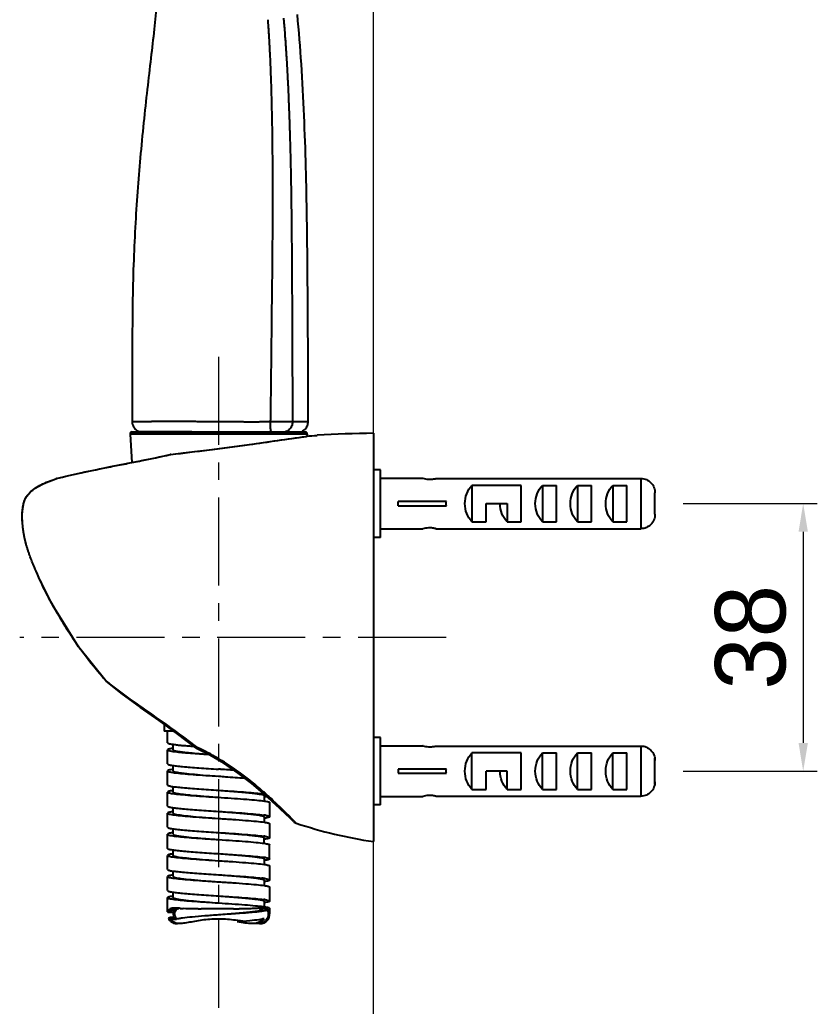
# Model space of a CAD drawing. Extents: x 0 to 1128, y 0 to 827.
# Drawn here: x 779.9 to 893.2, y 276.6 to 416.7 of the extents above; entities that cross this region are included whole.
import ezdxf

# ---------------------------------------------------------------- set-up
doc = ezdxf.new("R2010")
doc.units = 0
doc.header["$LTSCALE"] = 10
doc.header["$MEASUREMENT"] = 0
doc.header["$PDMODE"] = 3
doc.header["$PDSIZE"] = -10
doc.linetypes.add('CENTER', pattern=[2, 1.25, -0.25, 0.25, -0.25])
doc.layers.get('0').update_dxf_attribs({"linetype": 'CONTINUOUS'})
doc.layers.get('DEFPOINTS').update_dxf_attribs({"linetype": 'CONTINUOUS'})
for name, color, linetype in [('1', 7, 'CONTINUOUS'), ('DEF_LAYER_ASSEM_MEMBER', 7, 'CONTINUOUS'), ('MEMBER', 7, 'CONTINUOUS')]:
    doc.layers.add(name, color=color, linetype=linetype)
doc.layers.add('치수선', color=7, linetype='CONTINUOUS', lineweight=20)
doc.styles.add('Daelim Dimension', font='')
doc.styles.get('Daelim Dimension').set_extended_font_data('나눔고딕')
doc.dimstyles.new('DEFAULT', dxfattribs={"dimscale": 2, "dimtxt": 2, "dimasz": 2, "dimexe": 0, "dimexo": 2, "dimgap": 1, "dimtad": 1, "dimdec": 1, "dimzin": 9, "dimdsep": 46, "dimtxsty": 'Daelim Dimension', "dimcen": 0.5, "dimclrd": 252, "dimclre": 252, "dimclrt": 3, "dimadec": 1, "dimazin": 0, "dimtfac": 1, "dimtdec": 1, "dimtix": 1, "dimtmove": 0, "dimatfit": 3, "dimfxl": 1, "dimtolj": 1, "dimtzin": 1, "dimlwd": 9, "dimlwe": 9, "dimarcsym": 0})

# ---------------------------------------------------------------- blocks, each defined once
blk = doc.blocks.new('*D6')
at = {"color": 5, "lineweight": 9, "ltscale": 0.5, "transparency": 16777216}
for p, q in [((874.14, 347.96), (893.2, 347.96)), ((891.2, 343.96), (891.2, 313.96)), ((874.14, 309.96), (893.2, 309.96))]:
    blk.add_line(p, q, dxfattribs=at)
at = {"color": 5, "ltscale": 0.5, "transparency": 16777216}
for points in [[(890.54, 343.96), (891.87, 343.96), (891.2, 347.96)], [(890.54, 313.96), (891.87, 313.96), (891.2, 309.96)]]:
    blk.add_solid(points, dxfattribs=at)
at = {"layer": 'DEFPOINTS', "color": 0, "ltscale": 0.5, "transparency": 16777216}
for p in [(870.14, 347.96), (870.14, 309.96), (891.2, 309.96)]:
    blk.add_point(p, dxfattribs=at)
at = {"color": 7, "ltscale": 0.5, "transparency": 16777216, "insert": (883.75, 328.96), "char_height": 10, "attachment_point": 5, "rotation": 90, "style": 'Daelim Dimension'}
blk.add_mtext('\\A1;38', dxfattribs=at)

msp = doc.modelspace()

# ---------------------------------------------------------------- linework, layer by layer
at = {"layer": '1', "color": 7, "linetype": 'Continuous', "lineweight": -3}
for points, knots in [([(795.62, 458.07), (795.66, 457.96), (796.14, 456.63), (796.93, 454.11), (797.84, 450.56), (798.53, 447.19), (799.05, 444), (799.42, 441.02), (799.68, 438.28), (799.85, 435.78), (799.96, 433.49), (800.01, 431.27), (799.99, 428.86), (799.9, 426.1), (799.71, 422.95), (799.42, 419.49), (799.03, 415.73), (798.56, 411.66), (798.05, 407.28), (797.53, 402.58), (797.05, 397.75), (796.63, 392.81), (796.3, 387.77), (796.05, 382.48), (795.89, 376.9), (795.87, 371.07), (795.87, 365.26), (795.86, 361.42), (795.86, 359.59)], [0, 0, 0, 0, 0.00352, 0.042887, 0.079864, 0.114359, 0.147129, 0.177417, 0.205226, 0.23049, 0.253381, 0.274588, 0.297599, 0.326262, 0.358107, 0.393131, 0.431274, 0.472574, 0.517066, 0.564758, 0.61553, 0.663869, 0.714807, 0.76827, 0.824331, 0.883574, 0.944734, 1, 1, 1, 1]), ([(815.12, 416.69), (815.12, 416.63), (815.13, 416.47), (815.15, 416.17), (815.18, 415.76), (815.22, 415.23), (815.26, 414.58), (815.31, 413.82), (815.35, 412.95), (815.41, 411.95), (815.46, 410.84), (815.51, 409.58), (815.56, 408.13), (815.61, 406.47), (815.66, 404.59), (815.7, 402.89), (815.73, 401.16), (815.76, 399.17), (815.78, 396.33), (815.8, 392.63), (815.79, 389.35), (815.78, 386.77), (815.77, 385.19), (815.76, 383.6), (815.74, 382.02), (815.73, 380.43), (815.71, 378.85), (815.69, 377.26), (815.67, 375.67), (815.66, 374.09), (815.64, 372.5), (815.62, 370.91), (815.6, 369.33), (815.59, 367.74), (815.57, 366.15), (815.55, 364.56), (815.53, 362.98), (815.52, 361.39), (815.51, 360.33), (815.5, 359.8)], [0, 0, 0, 0, 0.00321, 0.008452, 0.015728, 0.025038, 0.036387, 0.049775, 0.065207, 0.082687, 0.10222, 0.123811, 0.149298, 0.178531, 0.211519, 0.248267, 0.268144, 0.303049, 0.353003, 0.418038, 0.498192, 0.526015, 0.553848, 0.581692, 0.609545, 0.637407, 0.665278, 0.693155, 0.721037, 0.748924, 0.776815, 0.804708, 0.832604, 0.860502, 0.888401, 0.916301, 0.944201, 0.972101, 1, 1, 1, 1]), ([(817.36, 416.89), (817.37, 416.82), (817.38, 416.67), (817.4, 416.43), (817.42, 416.16), (817.45, 415.85), (817.48, 415.51), (817.51, 415.14), (817.54, 414.73), (817.57, 414.29), (817.61, 413.81), (817.65, 413.3), (817.68, 412.76), (817.72, 412.18), (817.76, 411.57), (817.8, 410.93), (817.84, 410.25), (817.88, 409.54), (817.92, 408.8), (817.96, 408.02), (818, 407.21), (818.04, 406.36), (818.07, 405.48), (818.11, 404.57), (818.15, 403.62), (818.18, 402.64), (818.22, 401.63), (818.25, 400.58), (818.28, 399.5), (818.31, 398.38), (818.34, 397.23), (818.37, 396.05), (818.39, 394.84), (818.41, 393.59), (818.44, 392.3), (818.46, 390.99), (818.47, 389.64), (818.5, 387.56), (818.52, 384.83), (818.55, 381.49), (818.56, 378.28), (818.58, 375.21), (818.59, 372.27), (818.6, 369.47), (818.61, 366.81), (818.62, 364.28), (818.63, 361.88), (818.63, 360.33), (818.64, 359.58)], [0, 0, 0, 0, 0.003616, 0.00782, 0.012611, 0.01799, 0.023957, 0.03051, 0.037651, 0.045379, 0.053694, 0.062596, 0.072084, 0.082158, 0.092819, 0.104066, 0.115899, 0.128319, 0.141325, 0.154917, 0.169095, 0.183859, 0.199209, 0.215145, 0.231667, 0.248775, 0.266468, 0.284748, 0.303613, 0.323064, 0.343101, 0.363724, 0.384932, 0.406726, 0.429105, 0.452069, 0.475619, 0.499754, 0.560418, 0.618715, 0.674645, 0.72821, 0.779411, 0.828248, 0.874724, 0.918841, 0.960599, 1, 1, 1, 1]), ([(820.86, 359.58), (820.86, 361.89), (820.86, 366.63), (820.83, 373.81), (820.78, 381.11), (820.7, 388.42), (820.56, 395.73), (820.31, 403.06), (819.95, 410.29), (819.55, 415.07), (819.33, 417.41)], [0, 0, 0, 0, 0.11994, 0.245922, 0.372029, 0.498292, 0.624719, 0.751365, 0.878338, 1, 1, 1, 1]), ([(795.86, 359.62), (795.86, 359.47), (795.9, 359.19), (796.08, 358.77), (796.4, 358.41), (796.67, 358.26), (796.82, 358.2)], [0, 0, 0, 0, 0.234368, 0.485811, 0.74472, 1, 1, 1, 1]), ([(815.5, 359.56), (815.4, 359.56), (815.2, 359.56), (814.9, 359.56), (814.61, 359.56), (814.31, 359.56), (814.01, 359.55), (813.71, 359.55), (813.41, 359.55), (813.11, 359.55), (812.81, 359.55), (812.52, 359.55), (812.22, 359.55), (811.92, 359.55), (811.62, 359.55), (811.32, 359.56), (811.02, 359.56), (810.72, 359.56), (810.42, 359.56), (810.12, 359.56), (809.82, 359.56), (809.51, 359.56), (809.21, 359.56), (808.91, 359.57), (808.61, 359.57), (808.3, 359.57), (808, 359.57), (807.7, 359.57), (807.39, 359.58), (807.09, 359.58), (806.78, 359.58), (806.47, 359.58), (806.16, 359.59), (805.85, 359.59), (805.54, 359.59), (805.23, 359.59), (804.91, 359.6), (804.59, 359.6), (804.27, 359.6), (803.94, 359.6), (803.62, 359.6), (803.29, 359.6), (802.97, 359.6), (802.65, 359.6), (802.34, 359.6), (802.03, 359.6), (801.74, 359.6), (801.45, 359.6), (801.17, 359.6), (800.9, 359.6), (800.64, 359.6), (800.39, 359.6), (800.14, 359.6), (799.9, 359.6), (799.67, 359.6), (799.45, 359.6), (799.23, 359.6), (799.03, 359.6), (798.83, 359.6), (798.63, 359.6), (798.45, 359.59), (798.27, 359.59), (798.1, 359.59), (797.89, 359.59), (797.64, 359.59), (797.38, 359.59), (797.14, 359.59), (796.92, 359.59), (796.73, 359.59), (796.56, 359.58), (796.41, 359.58), (796.29, 359.58), (796.18, 359.58), (796.09, 359.58), (796.01, 359.58), (795.95, 359.59), (795.91, 359.59), (795.88, 359.59), (795.87, 359.59), (795.86, 359.59), (795.86, 359.59)], [0, 0, 0, 0, 0.010091, 0.02018, 0.030267, 0.040353, 0.05044, 0.060527, 0.070617, 0.080711, 0.090809, 0.100912, 0.111022, 0.12114, 0.131266, 0.141402, 0.151549, 0.161708, 0.171881, 0.182067, 0.192269, 0.202487, 0.212723, 0.222978, 0.233253, 0.243549, 0.25387, 0.264221, 0.274606, 0.285033, 0.295505, 0.30603, 0.31662, 0.327286, 0.338044, 0.348909, 0.359895, 0.37102, 0.382299, 0.393755, 0.405398, 0.417195, 0.429107, 0.441092, 0.453091, 0.46504, 0.476896, 0.488667, 0.500363, 0.511995, 0.523571, 0.5351, 0.54659, 0.558047, 0.569476, 0.580882, 0.592263, 0.603622, 0.614959, 0.626272, 0.637561, 0.648828, 0.66007, 0.671287, 0.693273, 0.715135, 0.736856, 0.758419, 0.779807, 0.801049, 0.822189, 0.843259, 0.864267, 0.88521, 0.906082, 0.926873, 0.94757, 0.968162, 0.988667, 1, 1, 1, 1]), ([(815.64, 358.08), (815.62, 358.08), (815.6, 358.11), (815.57, 358.26), (815.55, 358.37), (815.53, 358.66), (815.52, 358.83), (815.5, 359.2), (815.5, 359.38), (815.5, 359.56)], [0, 0, 0, 0, 0.25, 0.25, 0.5, 0.5, 0.75, 0.75, 1, 1, 1, 1]), ([(818.64, 359.57), (818.64, 359.48), (818.63, 359.38), (818.59, 359.19), (818.57, 359.09), (818.49, 358.91), (818.45, 358.82), (818.34, 358.66), (818.29, 358.58), (818.15, 358.44), (818.08, 358.38), (817.92, 358.27), (817.84, 358.23), (817.67, 358.15), (817.58, 358.12), (817.39, 358.09), (817.3, 358.08), (817.2, 358.08)], [0, 0, 0, 0, 0.125, 0.125, 0.25, 0.25, 0.375, 0.375, 0.5, 0.5, 0.625, 0.625, 0.75, 0.75, 0.875, 0.875, 1, 1, 1, 1]), ([(820.86, 359.58), (820.86, 359.58), (820.86, 359.58), (820.86, 359.57), (820.81, 359.57), (820.63, 359.57), (820.49, 359.57), (820.12, 359.57), (819.88, 359.57), (819.33, 359.57), (819.01, 359.57), (818.64, 359.57)], [0, 0, 0, 0, 0.000238, 0.000238, 0.250178, 0.250178, 0.500119, 0.500119, 0.750059, 0.750059, 1, 1, 1, 1]), ([(819.46, 358.08), (819.47, 358.08), (819.5, 358.08), (819.64, 358.1), (819.86, 358.15), (820.14, 358.28), (820.38, 358.46), (820.59, 358.71), (820.75, 358.99), (820.84, 359.29), (820.86, 359.49), (820.85, 359.58)], [0, 0, 0, 0, 0.002848, 0.054094, 0.181226, 0.308161, 0.4558, 0.586732, 0.732921, 0.885117, 1, 1, 1, 1])]:
    msp.add_open_spline(points, degree=3, knots=knots, dxfattribs=at)
for points in [[(815.5, 359.56), (815.5, 359.64), (815.5, 359.72), (815.5, 359.8)], [(818.64, 359.58), (818.22, 359.57), (816.89, 359.56), (815.5, 359.56)]]:
    msp.add_open_spline(points, degree=3, dxfattribs=at)
at = {"layer": 'DEF_LAYER_ASSEM_MEMBER', "color": 1, "linetype": 'CENTER', "lineweight": 5}
for p, q in [((808.14, 368.82), (808.14, 192.87)), ((840.45, 328.96), (779.88, 328.96))]:
    msp.add_line(p, q, dxfattribs=at)
at = {"layer": 'DEF_LAYER_ASSEM_MEMBER', "color": 9, "linetype": 'Continuous', "lineweight": -3}
for p, q in [((820.72, 357.82), (795.56, 357.82)), ((820.58, 357.51), (820.66, 357.52)), ((801.29, 354.93), (801.24, 354.93)), ((801.24, 354.92), (801.29, 354.93)), ((801.29, 354.93), (801.34, 354.94)), ((801.29, 354.93), (801.34, 354.94)), ((785.02, 351.49), (785.09, 351.52)), ((785.02, 351.49), (785.09, 351.51)), ((785.02, 351.49), (785.02, 351.49)), ((784.62, 333.43), (784.56, 333.55)), ((792.12, 322.82), (792.09, 322.81)), ((805.08, 313.33), (805, 313.39)), ((808.06, 311.79), (808.01, 311.81)), ((814.84, 306.73), (814.83, 306.74)), ((815.1, 306.5), (815.06, 306.53)), ((818.88, 302.86), (818.78, 302.96)), ((819.16, 302.57), (818.88, 302.86))]:
    msp.add_line(p, q, dxfattribs=at)
at = {"layer": 'DEF_LAYER_ASSEM_MEMBER', "color": 7, "linetype": 'Continuous', "lineweight": -3}
for p, q in [((795.56, 357.82), (795.81, 353.8)), ((795.86, 358.14), (820.42, 358.14)), ((815.42, 356.77), (820.57, 357.51)), ((820.66, 357.52), (820.57, 357.51)), ((820.72, 357.82), (820.7, 357.52)), ((822.14, 357.61), (822.14, 357.68)), ((830.14, 357.96), (830.14, 299.96)), ((790.64, 352.77), (792.84, 353.21)), ((792.83, 353.21), (795.07, 353.65)), ((785.09, 351.52), (786.67, 351.9)), ((786.66, 351.9), (788.58, 352.33)), ((788.57, 352.33), (790.66, 352.77)), ((785.09, 351.52), (785.09, 351.52)), ((780.31, 344.84), (780.3, 344.94)), ((780.32, 344.74), (780.31, 344.84)), ((780.33, 344.63), (780.32, 344.74)), ((780.34, 344.51), (780.33, 344.63)), ((780.36, 344.4), (780.34, 344.51)), ((780.37, 344.29), (780.36, 344.4)), ((780.38, 344.19), (780.37, 344.29)), ((780.4, 344.08), (780.38, 344.19)), ((780.48, 343.6), (780.46, 343.69)), ((780.49, 343.52), (780.47, 343.6)), ((780.51, 343.43), (780.49, 343.52)), ((780.52, 343.34), (780.51, 343.43)), ((780.54, 343.26), (780.52, 343.35)), ((780.56, 343.17), (780.54, 343.26)), ((780.58, 343.07), (780.56, 343.17)), ((780.6, 342.98), (780.58, 343.08)), ((780.62, 342.89), (780.6, 342.98)), ((780.64, 342.8), (780.62, 342.89)), ((781.31, 340.59), (781.23, 340.79)), ((781.38, 340.38), (781.31, 340.59)), ((781.46, 340.17), (781.38, 340.38)), ((781.54, 339.96), (781.46, 340.17)), ((781.62, 339.76), (781.54, 339.96)), ((781.7, 339.55), (781.62, 339.76)), ((781.79, 339.35), (781.7, 339.55)), ((781.87, 339.14), (781.79, 339.35)), ((781.96, 338.94), (781.87, 339.14)), ((782.09, 338.64), (781.96, 338.94)), ((782.21, 338.34), (782.09, 338.64)), ((782.39, 337.95), (782.21, 338.34)), ((782.6, 337.48), (782.39, 337.95)), ((782.74, 337.15), (782.6, 337.48)), ((792.18, 322.72), (792.18, 322.71)), ((794.5, 320.87), (792.18, 322.72)), ((797.07, 319.01), (794.5, 320.87)), ((800.39, 316.64), (800.39, 315.64)), ((801.76, 315.64), (800.39, 315.64)), ((800.89, 313.99), (800.89, 315.64)), ((800.89, 310.99), (800.89, 312.99)), ((801.69, 312.99), (801.69, 313.77)), ((804.91, 313.27), (804.91, 313.27)), ((800.89, 307.99), (800.89, 309.99)), ((801.69, 309.99), (801.69, 310.77)), ((808.12, 310.24), (808.14, 310.24)), ((808.12, 309.24), (808.14, 309.24)), ((808.14, 309.24), (808.16, 309.24)), ((800.89, 304.99), (800.89, 306.99)), ((801.66, 307.21), (801.65, 307.21)), ((801.68, 307.22), (801.66, 307.21)), ((801.69, 306.99), (801.69, 307.77)), ((808.12, 307.24), (808.14, 307.24)), ((808.12, 306.24), (808.14, 306.24)), ((808.14, 306.24), (808.48, 306.22)), ((815.77, 305.67), (814.45, 306.85)), ((814.59, 306.49), (814.59, 305.71)), ((815.39, 305.49), (815.39, 303.49)), ((801.69, 303.99), (801.69, 304.76)), ((808.12, 304.24), (808.14, 304.24)), ((800.89, 301.99), (800.89, 303.99)), ((808.12, 303.24), (808.14, 303.24)), ((808.14, 303.24), (808.16, 303.24)), ((814.59, 303.49), (814.59, 302.71)), ((801.69, 300.99), (801.69, 301.77)), ((815.39, 302.49), (815.39, 300.49)), ((800.89, 298.99), (800.89, 300.99)), ((807.81, 300.26), (808.14, 300.24)), ((808.12, 301.24), (808.14, 301.24)), ((808.14, 300.24), (808.16, 300.24)), ((814.59, 299.72), (814.59, 300.49)), ((801.69, 297.99), (801.69, 298.77)), ((814.62, 299.71), (814.64, 299.71)), ((815.39, 297.49), (815.39, 299.49)), ((800.89, 295.99), (800.89, 297.99)), ((807.81, 298.26), (808.14, 298.24)), ((808.12, 297.24), (808.14, 297.24)), ((808.14, 297.24), (808.16, 297.24)), ((814.59, 297.49), (814.59, 296.71)), ((814.62, 297.27), (814.6, 297.26)), ((814.62, 297.71), (814.63, 297.71)), ((814.64, 297.27), (814.62, 297.27)), ((801.69, 294.99), (801.69, 295.77)), ((815.39, 296.49), (815.39, 294.49)), ((800.89, 292.99), (800.89, 294.99)), ((808.12, 295.24), (808.14, 295.24)), ((814.59, 294.49), (814.59, 293.71)), ((808.12, 294.24), (808.14, 294.24)), ((808.14, 294.24), (808.16, 294.24)), ((815.39, 293.49), (815.39, 291.49)), ((800.89, 289.99), (800.89, 291.99)), ((801.69, 291.99), (801.69, 292.77)), ((808.12, 292.24), (808.14, 292.24)), ((814.59, 291.49), (814.59, 290.71)), ((801.38, 290.11), (801.18, 290.11)), ((801.59, 290.11), (801.38, 290.11)), ((801.49, 290.19), (801.49, 290.26)), ((801.49, 290.19), (801.59, 290.11)), ((801.71, 290.42), (801.86, 290.42)), ((801.86, 290.42), (801.91, 290.42)), ((801.91, 290.42), (802.02, 290.42)), ((802.02, 290.42), (802.12, 290.41)), ((805.75, 290.38), (805.65, 290.38)), ((808.12, 291.24), (808.14, 291.24)), ((808.14, 291.24), (808.16, 291.24)), ((815.39, 290.49), (815.39, 289.67)), ((800.89, 289.99), (800.92, 289.95)), ((801.73, 289.94), (801.69, 289.67)), ((801.69, 289.94), (801.72, 289.94)), ((814.6, 288.97), (814.39, 288.97)), ((813.96, 288.3), (813.28, 288.3))]:
    msp.add_line(p, q, dxfattribs=at)
for points in [[(801.34, 354.94), (803.1, 355.15), (805.14, 355.39), (807.26, 355.66), (809.4, 355.94), (811.51, 356.22), (813.54, 356.51), (815.42, 356.77)], [(795.05, 353.64), (797.26, 354.09), (799.39, 354.53), (801.24, 354.93)], [(780.29, 344.99), (780.23, 346.35), (780.33, 347.43), (780.53, 348.29), (780.85, 348.97), (781.41, 349.61), (782.22, 350.24), (783.39, 350.86), (785.02, 351.49)], [(783.4, 350.86), (783.41, 350.87), (785.02, 351.49)], [(780.46, 343.69), (780.45, 343.77), (780.43, 343.85), (780.42, 343.92), (780.41, 343.99), (780.4, 344.09)], [(780.42, 343.95), (780.42, 343.97), (780.4, 344.08)], [(781.23, 340.79), (781.2, 340.9), (781.16, 341), (781.13, 341.11), (781.09, 341.21), (781.06, 341.31), (781.03, 341.41), (780.99, 341.52), (780.96, 341.62), (780.93, 341.72), (780.9, 341.82), (780.87, 341.92), (780.84, 342.02), (780.81, 342.12), (780.79, 342.22), (780.76, 342.32), (780.73, 342.41), (780.71, 342.51), (780.69, 342.61), (780.66, 342.7), (780.64, 342.8)], [(792.1, 322.8), (788.25, 327.63), (784.6, 333.47), (782.74, 337.16)], [(786.72, 330.08), (784.58, 333.5), (782.97, 336.69)], [(804.91, 313.27), (802.36, 315.21), (799.7, 317.15), (797.06, 319.01)], [(808.89, 311.07), (806.93, 312.22), (805.1, 313.15)], [(814.45, 306.85), (812.85, 308.2), (810.94, 309.68), (808.89, 311.07)], [(818.79, 302.81), (818.32, 303.26), (817.71, 303.85), (816.86, 304.66), (815.77, 305.67)]]:
    msp.add_lwpolyline(points, dxfattribs=at)
for centre, radius, start, end in [((795.86, 357.84), 0.3, 89.9999, 183.5), ((820.42, 357.84), 0.3, 356.5, 90.0001), ((832.92, 162.8), 195.1, 93.1676, 93.6036), ((833.14, 160), 197.98, 90.8684, 93.1852), ((801.45, 353.95), 1, 99.2897, 102.2867), ((801.45, 353.95), 0.998, 96.3232, 99.2898), ((785.34, 350.55), 0.999, 104.4054, 109.1084), ((792.84, 323.47), 0.998, 221.6875, 222.1548), ((792.84, 323.47), 1, 222.1589, 229.0536), ((803.25, 302.4), 10.93, 98.3833, 98.5855), ((804.4, 332.01), 19.43, 262.4562, 263.4725), ((805.52, 314.05), 0.999, 231.7845, 238.0189), ((805.53, 314.06), 1.01, 238.0125, 244.7116), ((803.29, 299.12), 11.21, 98.3474, 98.4769), ((803.91, 325.28), 15.68, 262.2945, 262.5367), ((753.5, -522.87), 834.9, 86.09635, 86.24759), ((766.12, -260.59), 572.37, 85.5655, 85.7894), ((812.29, 290.64), 16.24, 81.9395, 82.885), ((813.04, 317.07), 10.91, 278.4108, 278.5653), ((803.27, 293.25), 11.07, 98.332, 98.5586), ((812.95, 292.36), 11.47, 81.4393, 81.8459), ((813.05, 314), 10.84, 278.4129, 278.599), ((813.25, 294.35), 9.46, 80.8174, 81.4459), ((813.49, 295.84), 7.95, 80.4614, 80.8089), ((813.72, 297.16), 6.61, 79.6845, 80.4746), ((819.49, 303.52), 1, 225.5674, 251.2045), ((838.5, 359.39), 60.01, 251.2068, 261.9961), ((803.24, 290.48), 10.84, 98.4129, 98.599), ((804.36, 319.72), 19.15, 262.4545, 263.4008), ((812.92, 289.14), 11.69, 81.5263, 81.8662), ((813.01, 311.22), 11.07, 278.332, 278.5586), ((813.2, 291.02), 9.8, 80.9367, 81.5335), ((813.41, 292.31), 8.49, 80.7406, 80.9267), ((813.49, 292.8), 7.99, 80.5781, 80.7403), ((803.26, 287.32), 11.01, 98.3908, 98.5353), ((812.86, 285.71), 12.13, 81.6537, 81.938), ((813.17, 287.77), 10.05, 81.0012, 81.6078), ((813.47, 289.72), 8.08, 80.3636, 81.0015), ((803.33, 283.84), 11.5, 98.2108, 98.4661), ((812.27, 278.43), 16.45, 81.9402, 82.9334), ((812.95, 283.33), 11.5, 81.4119, 81.8883), ((813.04, 305.04), 10.88, 278.4147, 278.5774), ((813.27, 285.46), 9.35, 80.7736, 81.4169), ((813.52, 287.03), 7.76, 80.3499, 80.7661), ((814.15, 290.47), 4.27, 78.4972, 78.6633), ((803.24, 281.48), 10.85, 98.4141, 98.5952), ((804.3, 310.23), 18.64, 262.4625, 263.2562), ((812.91, 280.03), 11.81, 81.5625, 81.885), ((813.17, 281.79), 10.03, 81.0331, 81.5679), ((813.44, 283.51), 8.29, 80.4974, 81.0322), ((801.59, 289.83), 0.674, 145.5532, 148.3887), ((801.75, 289.85), 0.624, 135.5208, 144.8304), ((801.74, 289.86), 0.616, 126.8714, 135.5046), ((801.74, 289.86), 0.614, 123.9839, 126.8524), ((801.75, 289.85), 0.628, 115.2268, 123.9458), ((802.16, 289.83), 0.632, 126.8276, 140.5987), ((801.86, 286.18), 4.33, 89.1899, 89.978), ((802.37, 289.81), 0.653, 127.1992, 139.8757), ((801.85, 285.42), 5.09, 88.7377, 89.1985), ((797.53, 217.08), 73.57, 86.0018, 86.1818), ((808.83, 378.4), 88.15, 265.9907, 266.1625), ((805.7, 331.81), 41.45, 266.168, 266.3833), ((805.2, 360.07), 69.69, 270.0129, 270.3725), ((811.53, 424.25), 133.87, 269.4485, 269.5757), ((811.09, 360.11), 69.73, 269.5492, 269.9875), ((814.55, 281.95), 8.56, 91.8558, 93.1398), ((813.77, 289.03), 1.44, 72.173, 73.3976), ((814.43, 285.58), 4.93, 90.065, 91.8536), ((814.35, 289.2), 1.31, 79.1811, 81.8132), ((812.77, 278.09), 12.75, 81.8326, 82.0149), ((812.95, 279.32), 11.52, 81.4897, 81.8353), ((812.97, 302.48), 11.33, 278.2551, 278.5039), ((797.41, 628.66), 339.6, 270.608, 270.7449), ((802.17, 289.55), 1.24, 216.6234, 226.9031), ((797.76, 535.04), 246.16, 270.8272, 271.0181), ((802.93, 289.67), 1.24, 180.0587, 186.4529), ((802.54, 289.73), 0.844, 159.3347, 165.4171), ((803.23, 289.7), 1.34, 192.1137, 215.0952), ((813.29, 289.64), 1.29, 308.0408, 315.7453), ((813.27, 289.66), 1.31, 315.8054, 328.1572), ((813.92, 289.56), 1.23, 308.7591, 316.3719), ((816.9, 224.95), 63.57, 92.385, 92.6015), ((817.26, 216.51), 72.02, 92.1874, 92.3852), ((813.93, 289.56), 1.23, 298.274, 308.7185)]:
    msp.add_arc(centre, radius, start, end, dxfattribs=at)
at = {"layer": 'DEF_LAYER_ASSEM_MEMBER', "color": 9, "linetype": 'Continuous', "lineweight": -3}
for centre, radius, start, end in [((838.27, 363.06), 61.28, 208.908, 215.0229), ((833.9, 360.04), 55.97, 215.0628, 215.7308), ((829.93, 357.19), 51.1, 221.467, 222.2686), ((809.66, 343.31), 26.97, 229.4305, 229.6745), ((792.42, 322.91), 0.307, 195.7695, 197.0865), ((789.38, 279.31), 37.46, 65.0719, 65.2275), ((790.37, 281.34), 35.21, 59.9259, 65.1453), ((791.14, 282.69), 33.65, 59.6532, 59.8207), ((772.84, 259.81), 62.97, 48.5286, 48.7845), ((771.82, 258.67), 64.5, 48.3969, 48.529), ((770.85, 257.57), 65.97, 48.1889, 48.3966), ((769.7, 256.29), 67.69, 48.05, 48.1735), ((768.86, 255.35), 68.95, 47.9298, 48.05), ((767.58, 253.93), 70.86, 47.699, 47.8844), ((698.94, 183.78), 169.01, 44.8415, 45.0508)]:
    msp.add_arc(centre, radius, start, end, dxfattribs=at)
for points, start_tangent, end_tangent in [([(801.34, 354.94), (806.8, 355.59), (812.49, 356.35), (820.58, 357.51)], (0.993768, 0.111469), (0.990002, 0.141053)), ([(785.09, 351.51), (788.62, 352.34), (792.79, 353.2), (794.98, 353.63), (797.16, 354.06), (801.24, 354.92)], (0.968006, 0.250926), (0.977357, 0.211595)), ([(780.29, 344.99), (780.23, 346.12), (780.3, 347.24), (780.4, 347.8), (780.55, 348.34), (780.79, 348.86), (780.94, 349.09), (781.12, 349.31), (781.31, 349.52), (781.52, 349.71), (781.96, 350.06), (782.43, 350.37), (782.93, 350.64), (783.96, 351.1), (785.02, 351.49)], (-0.106409, 0.994322), (0.945165, 0.326594)), ([(784.56, 333.55), (783.62, 335.33), (782.74, 337.15)], (-0.482075, 0.87613), (-0.410607, 0.911812)), ([(791.64, 323.36), (788.46, 327.35)], (-0.662154, 0.749368), (-0.583995, 0.811757)), ([(792.12, 322.82), (792.13, 322.79), (792.18, 322.72)], (0.293897, -0.955837), (0.753912, -0.656976)), ([(805, 313.39), (801.76, 315.83), (798.44, 318.18), (795.19, 320.46), (793.66, 321.59), (792.21, 322.75)], (-0.786468, 0.617631), (-0.762374, 0.647136)), ([(805.08, 313.33), (805.02, 313.29), (804.97, 313.27), (804.91, 313.27)], (-0.827159, -0.561968), (-0.785618, 0.618712)), ([(805.08, 313.33), (805.07, 313.26), (805.07, 313.2), (805.1, 313.15)], (-0.153765, -0.988107), (0.904206, -0.427096)), ([(814.33, 307.18), (811.45, 309.53), (808.14, 311.74)], (-0.752244, 0.658884), (-0.862983, 0.505233)), ([(818.34, 303.4), (817.75, 303.99), (815.27, 306.34)], (-0.707903, 0.70631), (-0.739623, 0.673021))]:
    msp.add_spline(points, degree=3, dxfattribs=dict(at, start_tangent=start_tangent, end_tangent=end_tangent))
at = {"layer": 'DEF_LAYER_ASSEM_MEMBER', "color": 7, "linetype": 'Continuous', "lineweight": -3}
for points, start_tangent, end_tangent in [([(800.89, 313.99), (800.96, 313.93), (801.14, 313.86), (801.46, 313.8), (801.89, 313.74), (802.43, 313.67), (803.07, 313.61), (803.8, 313.55), (804.6, 313.48)], (0.000818, -1), (0.997164, -0.075255)), ([(801.62, 313.21), (801.3, 313.15), (801.08, 313.1), (800.94, 313.04), (800.89, 312.99)], (-0.988791, -0.149307), (0.00111, -0.999999)), ([(800.89, 312.99), (800.95, 312.93), (801.13, 312.87), (801.43, 312.8), (801.85, 312.74)], (0.00111, -0.999999), (0.991297, -0.131643)), ([(801.69, 312.99), (801.73, 312.94), (801.84, 312.89), (802.02, 312.84), (802.27, 312.79)], (0.001477, -0.999999), (0.984491, -0.175436)), ([(802.19, 312.7), (804.15, 312.52), (806.69, 312.34)], (0.993408, -0.114636), (0.997749, -0.067064)), ([(802.27, 312.79), (803.03, 312.68), (804.05, 312.57), (806.67, 312.35)], (0.984491, -0.175436), (0.997121, -0.075828)), ([(800.89, 310.99), (800.93, 310.94), (801.03, 310.9), (801.2, 310.85), (801.44, 310.8), (802.11, 310.71), (803.01, 310.62), (804.1, 310.52), (805.35, 310.43), (806.71, 310.33), (808.12, 310.24)], (0.000335, -1), (0.997838, -0.065715)), ([(801.64, 310.21), (801.31, 310.15), (801.08, 310.1), (800.94, 310.04), (800.89, 309.99)], (-0.989074, -0.14742), (-0.001522, -0.999999)), ([(800.89, 309.99), (800.95, 309.93), (801.12, 309.87), (801.41, 309.81), (801.81, 309.75)], (-0.001522, -0.999999), (0.990965, -0.13412)), ([(801.69, 309.99), (801.71, 309.95), (801.78, 309.91), (802.05, 309.83)], (-0.000744, -1), (0.97533, -0.220751)), ([(801.87, 309.74), (803.02, 309.61), (804.52, 309.49), (808.12, 309.24)], (0.991523, -0.129928), (0.997838, -0.065715)), ([(802.05, 309.83), (802.43, 309.76), (802.93, 309.69), (804.28, 309.55), (805.96, 309.4), (807.83, 309.26)], (0.97533, -0.220751), (0.997265, -0.073908)), ([(808.16, 309.24), (809.12, 309.17), (811.84, 308.98)], (0.997838, -0.065715), (0.99708, -0.076365)), ([(800.89, 307.99), (800.93, 307.94), (801.03, 307.9), (801.2, 307.85), (801.44, 307.8), (802.11, 307.71), (803.01, 307.62), (804.1, 307.52), (805.35, 307.43), (806.71, 307.33), (808.12, 307.24)], (-0.001522, -0.999999), (0.997838, -0.065715)), ([(801.65, 307.21), (801.32, 307.15), (801.08, 307.1), (800.94, 307.04), (800.89, 306.99)], (-0.989211, -0.146495), (0, -1)), ([(800.89, 306.99), (800.95, 306.93), (801.14, 306.87), (801.44, 306.8), (801.85, 306.74)], (0, -1), (0.991365, -0.131131)), ([(801.69, 306.99), (801.74, 306.93), (801.9, 306.87)], (0, -1), (0.959086, -0.283114)), ([(808.14, 307.24), (809.4, 307.15), (810.61, 307.05), (811.72, 306.96), (812.7, 306.86), (813.5, 306.77), (814.1, 306.68), (814.47, 306.58), (814.56, 306.54), (814.59, 306.49)], (0.997271, -0.073824), (0.001477, -0.999999)), ([(808.14, 307.24), (811.67, 307), (813.15, 306.88), (814.31, 306.75)], (0.997838, -0.065715), (0.992265, -0.124135)), ([(801.85, 306.74), (803, 306.62), (804.5, 306.49), (808.12, 306.24)], (0.991365, -0.131131), (0.997838, -0.065716)), ([(801.9, 306.87), (802.25, 306.79), (802.75, 306.71), (803.41, 306.63), (804.18, 306.56), (806.04, 306.4), (808.12, 306.24)], (0.959086, -0.283114), (0.997271, -0.073824)), ([(808.48, 306.22), (810.38, 306.09), (812.13, 305.96), (813.59, 305.83), (814.66, 305.71)], (0.997834, -0.065786), (0.988845, -0.14895)), ([(815.06, 306.34), (814.97, 306.33), (814.66, 306.27)], (-0.976832, -0.214006), (-0.988845, -0.14895)), ([(814.66, 305.71), (814.98, 305.65), (815.21, 305.6), (815.35, 305.54), (815.39, 305.49)], (0.988845, -0.14895), (0.00076, -1)), ([(800.89, 304.99), (800.93, 304.94), (801.03, 304.9), (801.2, 304.85), (801.44, 304.8), (802.11, 304.71), (803.01, 304.62), (804.1, 304.52), (805.35, 304.43), (806.71, 304.33), (808.12, 304.24)], (0, -1), (0.997838, -0.065716)), ([(801.62, 304.21), (801.31, 304.15), (801.08, 304.1), (800.94, 304.04), (800.89, 303.99)], (-0.98886, -0.148848), (0.001517, -0.999999)), ([(808.14, 304.24), (809.4, 304.15), (810.61, 304.05), (811.72, 303.96), (812.7, 303.86), (813.5, 303.77), (814.1, 303.68), (814.47, 303.58), (814.56, 303.54), (814.59, 303.49)], (0.997271, -0.073823), (-0.001477, -0.999999)), ([(808.14, 304.24), (810.1, 304.11), (811.91, 303.98), (813.44, 303.85), (814.58, 303.72)], (0.997838, -0.065715), (0.989877, -0.141928)), ([(800.89, 303.99), (800.95, 303.93), (801.13, 303.87), (801.43, 303.8), (801.84, 303.74)], (0.001517, -0.999999), (0.991282, -0.131758)), ([(801.69, 303.99), (801.72, 303.94), (801.81, 303.9), (802.15, 303.81)], (0.00074, -1), (0.980735, -0.195341)), ([(801.84, 303.74), (802.99, 303.62), (804.49, 303.49), (808.12, 303.24)], (0.991282, -0.131758), (0.997838, -0.065716)), ([(802.15, 303.81), (803.12, 303.67), (804.52, 303.52), (806.23, 303.38), (808.12, 303.24)], (0.980735, -0.195341), (0.997271, -0.073825)), ([(808.16, 303.24), (810.15, 303.11), (811.98, 302.97), (813.52, 302.84), (814.65, 302.71)], (0.997838, -0.065716), (0.989074, -0.147421)), ([(814.65, 302.71), (814.97, 302.65), (815.2, 302.6), (815.34, 302.54), (815.39, 302.49)], (0.989074, -0.147421), (0.001517, -0.999999)), ([(815.39, 303.49), (815.35, 303.44), (815.21, 303.38), (814.98, 303.33), (814.67, 303.27)], (0.00076, -1), (-0.988756, -0.149537)), ([(814.9, 303.67), (815.16, 303.61), (815.32, 303.56)], (0.983784, -0.179355), (0.902684, -0.430304)), ([(815.32, 303.56), (815.35, 303.54), (815.39, 303.49)], (0.902684, -0.430304), (0.00076, -1)), ([(800.89, 301.99), (800.93, 301.94), (801.03, 301.9), (801.2, 301.85), (801.44, 301.8), (802.11, 301.71), (803.01, 301.62), (804.1, 301.52), (805.35, 301.43), (806.71, 301.33), (808.12, 301.24)], (0.001517, -0.999999), (0.997838, -0.065716)), ([(801.61, 301.2), (801.3, 301.15), (801.07, 301.1), (800.94, 301.04), (800.89, 300.99)], (-0.988756, -0.149537), (0.00076, -1)), ([(800.89, 300.99), (800.95, 300.93), (801.13, 300.87), (801.43, 300.8), (801.85, 300.74)], (0.00076, -1), (0.9913, -0.131622)), ([(801.69, 300.99), (801.76, 300.92), (801.95, 300.85)], (-0.001477, -0.999999), (0.96717, -0.25413)), ([(801.95, 300.85), (802.32, 300.78), (802.84, 300.7), (804.27, 300.55), (806.09, 300.39), (808.12, 300.24)], (0.96717, -0.25413), (0.997271, -0.073824)), ([(802.16, 300.7), (803.26, 300.59), (804.61, 300.48), (807.81, 300.26)], (0.993278, -0.115752), (0.997834, -0.065786)), ([(808.14, 301.24), (809.4, 301.15), (810.61, 301.05), (811.72, 300.96), (812.7, 300.86), (813.5, 300.77), (814.1, 300.68), (814.47, 300.58), (814.56, 300.54), (814.59, 300.49)], (0.997271, -0.073825), (0.00074, -1)), ([(808.14, 301.24), (810.1, 301.11), (811.91, 300.98), (813.44, 300.85), (814.58, 300.72)], (0.997838, -0.065716), (0.989931, -0.141551)), ([(808.16, 300.24), (810.13, 300.11), (811.96, 299.98), (813.49, 299.84), (814.62, 299.71)], (0.997838, -0.065716), (0.989402, -0.145202)), ([(815.39, 300.49), (815.34, 300.44), (815.21, 300.38), (814.98, 300.33), (814.66, 300.27)], (0.001517, -0.999999), (-0.98886, -0.148848)), ([(814.8, 300.68), (814.86, 300.67), (815.03, 300.64)], (0.986508, -0.163716), (0.978662, -0.205478)), ([(815.03, 300.64), (815.07, 300.63), (815.2, 300.6)], (0.978662, -0.205478), (0.96068, -0.277657)), ([(815.2, 300.6), (815.34, 300.54), (815.39, 300.49)], (0.96068, -0.277657), (0.001517, -0.999999)), ([(800.89, 298.99), (800.92, 298.94), (801.02, 298.9), (801.19, 298.85), (801.41, 298.81), (802.04, 298.72), (802.9, 298.63), (803.94, 298.53), (805.14, 298.44), (806.44, 298.35), (807.81, 298.26)], (0.00076, -1), (0.997834, -0.065786)), ([(814.64, 299.71), (814.96, 299.65), (815.2, 299.6), (815.34, 299.54), (815.39, 299.49)], (0.989215, -0.146472), (0, -1)), ([(801.63, 298.21), (801.31, 298.15), (801.08, 298.1), (800.94, 298.04), (800.89, 297.99)], (-0.988923, -0.148431), (-0.001253, -0.999999)), ([(800.89, 297.99), (800.95, 297.93), (801.14, 297.86), (801.45, 297.8), (801.88, 297.74)], (-0.001253, -0.999999), (0.991585, -0.129454)), ([(801.69, 297.99), (801.73, 297.94), (801.83, 297.89), (801.99, 297.84), (802.23, 297.79)], (0.00138, -0.999999), (0.983194, -0.182563)), ([(801.88, 297.74), (803.03, 297.61), (804.52, 297.49), (808.12, 297.24)], (0.991585, -0.129454), (0.997838, -0.065715)), ([(802.23, 297.79), (803.21, 297.66), (804.6, 297.52), (806.28, 297.38), (808.12, 297.24)], (0.983194, -0.182563), (0.997271, -0.073825)), ([(808.14, 298.24), (809.4, 298.15), (810.61, 298.05), (811.72, 297.96), (812.7, 297.86), (813.5, 297.77), (814.1, 297.68), (814.47, 297.58), (814.56, 297.54), (814.59, 297.49)], (0.997271, -0.073823), (0, -1)), ([(808.14, 298.24), (810.09, 298.11), (811.89, 297.98), (813.42, 297.85), (814.56, 297.72)], (0.997838, -0.065715), (0.99011, -0.140291)), ([(808.16, 297.24), (810.16, 297.11), (812, 296.97), (813.54, 296.84), (814.67, 296.71)], (0.997838, -0.065715), (0.988767, -0.149464)), ([(815.39, 297.49), (815.34, 297.44), (815.2, 297.38), (814.97, 297.33), (814.64, 297.27)], (0, -1), (-0.989091, -0.147308)), ([(814.83, 297.68), (814.93, 297.66), (815.18, 297.6)], (0.985856, -0.167593), (0.963859, -0.266413)), ([(815.18, 297.6), (815.34, 297.55), (815.39, 297.49)], (0.963859, -0.266413), (0, -1)), ([(800.89, 295.99), (800.93, 295.94), (801.03, 295.9), (801.2, 295.85), (801.44, 295.8), (802.11, 295.71), (803.01, 295.62), (804.1, 295.52), (805.35, 295.43), (806.71, 295.33), (808.12, 295.24)], (-0.001365, -0.999999), (0.997838, -0.065715)), ([(814.67, 296.71), (814.98, 296.65), (815.21, 296.6), (815.35, 296.54), (815.39, 296.49)], (0.988767, -0.149464), (-0.000901, -1)), ([(801.64, 295.21), (801.32, 295.15), (801.08, 295.1), (800.94, 295.04), (800.89, 294.99)], (-0.989098, -0.147261), (0.000813, -1)), ([(800.89, 294.99), (800.95, 294.93), (801.13, 294.87), (801.44, 294.8), (801.85, 294.74)], (0.000813, -1), (0.991325, -0.13143)), ([(801.69, 294.99), (801.76, 294.92), (801.95, 294.85)], (-0.001451, -0.999999), (0.966631, -0.256172)), ([(801.85, 294.74), (803, 294.62), (804.5, 294.49), (808.12, 294.24)], (0.991325, -0.13143), (0.997838, -0.065716)), ([(801.95, 294.85), (802.32, 294.78), (802.83, 294.7), (804.26, 294.55), (806.08, 294.39), (808.12, 294.24)], (0.966631, -0.256172), (0.997271, -0.073824)), ([(808.14, 295.24), (809.4, 295.15), (810.61, 295.05), (811.72, 294.96), (812.7, 294.86), (813.5, 294.77), (814.1, 294.68), (814.47, 294.58), (814.56, 294.54), (814.59, 294.49)], (0.997271, -0.073825), (0.000896, -1)), ([(808.14, 295.24), (811.66, 295), (813.13, 294.88), (814.29, 294.76)], (0.997838, -0.065715), (0.992366, -0.123327)), ([(815.39, 294.49), (815.35, 294.44), (815.21, 294.38), (814.98, 294.33), (814.66, 294.27)], (-0.000463, -1), (-0.988813, -0.149159)), ([(814.83, 294.68), (814.87, 294.67), (814.99, 294.65)], (0.985836, -0.167715), (0.980487, -0.196585)), ([(815, 294.65), (815.22, 294.59), (815.35, 294.54)], (0.979913, -0.199426), (0.836113, -0.548557)), ([(815.35, 294.54), (815.37, 294.53), (815.39, 294.49)], (0.836113, -0.548557), (-0.000463, -1)), ([(800.89, 292.99), (800.93, 292.94), (801.03, 292.9), (801.2, 292.85), (801.44, 292.8), (802.11, 292.71), (803.01, 292.62), (804.1, 292.52), (805.35, 292.43), (806.71, 292.33), (808.12, 292.24)], (0.001402, -0.999999), (0.997838, -0.065716)), ([(808.16, 294.24), (810.15, 294.11), (811.99, 293.97), (813.52, 293.84), (814.65, 293.71)], (0.997838, -0.065716), (0.988998, -0.147931)), ([(814.65, 293.71), (814.97, 293.65), (815.2, 293.6), (815.34, 293.54), (815.39, 293.49)], (0.988998, -0.147931), (0.001459, -0.999999)), ([(801.62, 292.2), (801.3, 292.15), (801.07, 292.1), (800.94, 292.04), (800.89, 291.99)], (-0.988766, -0.14947), (0.000453, -1)), ([(800.89, 291.99), (800.95, 291.93), (801.14, 291.87), (801.44, 291.8), (801.85, 291.74)], (0.000453, -1), (0.991331, -0.131389)), ([(801.69, 291.99), (801.72, 291.94), (801.82, 291.9), (802.18, 291.8)], (0.001087, -0.999999), (0.981817, -0.189831)), ([(802.11, 291.71), (803.26, 291.59), (804.71, 291.48), (808.12, 291.24)], (0.993012, -0.118013), (0.997838, -0.065715)), ([(802.18, 291.8), (803.15, 291.66), (804.55, 291.52), (806.25, 291.38), (808.12, 291.24)], (0.981817, -0.189831), (0.997271, -0.073825)), ([(808.14, 292.24), (809.4, 292.15), (810.61, 292.05), (811.72, 291.96), (812.7, 291.86), (813.5, 291.77), (814.1, 291.68), (814.47, 291.58), (814.56, 291.54), (814.59, 291.49)], (0.997271, -0.073823), (-0.001397, -0.999999)), ([(808.14, 292.24), (810.09, 292.11), (811.9, 291.98), (813.43, 291.85), (814.57, 291.72)], (0.997838, -0.065716), (0.989978, -0.141219)), ([(815.39, 291.49), (815.34, 291.44), (815.2, 291.38), (814.97, 291.33), (814.65, 291.27)], (0.001243, -0.999999), (-0.989001, -0.14791)), ([(814.81, 291.68), (814.92, 291.66), (815.19, 291.6)], (0.986255, -0.165232), (0.96177, -0.273859)), ([(815.19, 291.6), (815.34, 291.55), (815.39, 291.49)], (0.96177, -0.273859), (0.001243, -0.999999)), ([(801.02, 290.19), (800.99, 290.13), (800.92, 289.95)], (-0.5243, -0.851533), (-0.234177, -0.972194)), ([(801.54, 290.49), (801.24, 290.4), (801.04, 290.21)], (-0.9903, -0.138949), (-0.565789, -0.82455)), ([(801.18, 290.11), (801.24, 290.21)], (0.427384, 0.90407), (0.576087, 0.817388)), ([(801.38, 290.11), (801.47, 290.24)], (0.442827, 0.896607), (0.628148, 0.778094)), ([(801.47, 290.24), (801.57, 290.34)], (0.628148, 0.778094), (0.797841, 0.602868)), ([(801.48, 290.42), (801.53, 290.44), (801.71, 290.48)], (0.904433, 0.426616), (0.984861, 0.173345)), ([(801.7, 290.51), (801.66, 290.5), (801.54, 290.49)], (-0.99854, -0.054013), (-0.9903, -0.138949)), ([(801.57, 290.34), (801.71, 290.42)], (0.797841, 0.602868), (0.919244, 0.393688)), ([(801.67, 290.24), (801.59, 290.11)], (-0.634905, -0.77259), (-0.451105, -0.892471)), ([(801.86, 290.51), (801.7, 290.51)], (-1, 0.000156), (-0.99854, -0.054013)), ([(801.87, 290.23), (801.75, 290.03)], (-0.643594, -0.765367), (-0.354019, -0.935238)), ([(801.91, 290.42), (801.78, 290.34)], (-0.919136, -0.39394), (-0.801089, -0.598546)), ([(801.89, 289.67), (801.94, 289.99), (802.1, 290.25)], (0.000073, 1), (0.691533, 0.722345)), ([(802.43, 290.49), (802.31, 290.49), (801.96, 290.51)], (-0.997813, 0.066093), (-0.999759, 0.021951)), ([(802.12, 290.41), (801.97, 290.33)], (-0.914258, -0.405133), (-0.796275, -0.604934)), ([(802.1, 290.25), (802.17, 290.32), (802.44, 290.45)], (0.691533, 0.722345), (0.962886, 0.269909)), ([(805.21, 290.38), (804.63, 290.38), (803.08, 290.44)], (-1, -0.000001), (-0.998016, 0.06296)), ([(810.24, 290.38), (807.99, 290.4), (805.75, 290.38)], (-0.999955, 0.009525), (-0.999973, -0.007314)), ([(814.39, 290.29), (814.36, 290.24), (814.27, 290.2), (813.92, 290.1), (813.34, 290.01), (812.56, 289.91), (811.61, 289.82), (810.53, 289.73), (809.36, 289.63), (808.14, 289.54)], (-0.000059, -1), (-0.997095, -0.076172)), ([(815.07, 290.2), (814.75, 290.12), (814.22, 290.04), (813.52, 289.95), (812.65, 289.87), (811.65, 289.79), (810.54, 289.71), (808.14, 289.54)], (-0.938149, -0.346231), (-0.997714, -0.067571)), ([(808.16, 291.24), (811.88, 290.98), (813.4, 290.85), (814.54, 290.72)], (0.997838, -0.065715), (0.990302, -0.138935)), ([(814.08, 290.5), (813.46, 290.46), (812.74, 290.42), (811.07, 290.38)], (-0.998566, -0.05353), (-1, 0.000022)), ([(813.88, 290.48), (813.97, 290.47), (814.18, 290.41)], (0.981909, -0.189353), (0.958202, -0.286093)), ([(814.21, 290.4), (814.26, 290.39), (814.36, 290.34)], (0.951869, -0.306506), (0.806405, -0.591364)), ([(814.36, 290.34), (814.37, 290.33), (814.39, 290.29)], (0.806405, -0.591364), (-0.000059, -1)), ([(814.57, 290.51), (814.42, 290.51)], (-0.998911, 0.046654), (-1, 0.000073)), ([(815.22, 290.25), (814.95, 290.44), (814.57, 290.51)], (-0.627442, 0.778663), (-0.998911, 0.046654)), ([(814.59, 290.48), (814.65, 290.47), (814.82, 290.41)], (0.982097, -0.188377), (0.889318, -0.45729)), ([(814.65, 290.71), (814.97, 290.65), (815.2, 290.6), (815.34, 290.54), (815.39, 290.49)], (0.98898, -0.148052), (-0.001291, -0.999999)), ([(814.82, 290.41), (815.04, 290.21), (815.16, 289.94)], (0.889318, -0.45729), (0.230905, -0.972976)), ([(815.37, 289.89), (815.35, 289.99), (815.22, 290.25)], (-0.178219, 0.983991), (-0.627442, 0.778663)), ([(800.92, 289.95), (801.69, 289.94)], (0.999987, -0.005172), (0.99998, -0.006253)), ([(801.75, 289.22), (801.31, 289.15), (801.02, 289.08)], (-0.99044, -0.137946), (-0.942916, -0.333032)), ([(801.02, 289.08), (801.17, 288.81)], (0.404029, -0.914746), (0.597282, -0.802031)), ([(801.95, 288.4), (801.58, 288.61), (801.31, 288.91)], (-0.939876, 0.341515), (-0.535761, 0.84437)), ([(801.7, 289.54), (801.72, 289.42), (801.83, 289.09)], (0.111526, -0.993762), (0.439372, -0.898305)), ([(801.92, 289.41), (801.89, 289.67)], (-0.209944, 0.977713), (0.000073, 1)), ([(808.14, 289.54), (806.16, 289.39), (804.38, 289.23), (802.99, 289.08), (802.49, 289), (802.13, 288.92)], (-0.997095, -0.076172), (-0.963721, -0.26691)), ([(810.81, 288.74), (808.58, 288.94), (806.31, 288.85), (805.23, 288.71), (804.24, 288.53), (803.34, 288.38), (802.57, 288.3)], (-0.98954, 0.144261), (-0.999999, 0.001315)), ([(813.87, 288.86), (812.57, 288.7), (810.77, 288.54)], (-0.987258, -0.159126), (-0.996731, -0.080792)), ([(811.62, 288.61), (811.42, 288.65), (810.81, 288.74)], (-0.9847, 0.174256), (-0.98954, 0.144261)), ([(814.39, 288.97), (814.29, 288.94), (813.87, 288.86)], (-0.958843, -0.283936), (-0.987258, -0.159126)), ([(814.02, 288.46), (814.11, 288.5), (814.34, 288.66)], (0.909001, 0.416794), (0.750404, 0.66098)), ([(814.34, 288.66), (814.41, 288.74), (814.6, 288.97)], (0.750404, 0.66098), (0.512206, 0.858862)), ([(815.19, 289.67), (815.17, 289.42), (814.81, 288.71)], (-0.000178, -1), (-0.690072, -0.723741)), ([(814.84, 288.55), (815.2, 288.95), (815.37, 289.43)], (0.81477, 0.579785), (0.17161, 0.985165)), ([(815.16, 289.94), (815.17, 289.87), (815.19, 289.67)], (0.230905, -0.972976), (-0.000178, -1)), ([(815.39, 289.67), (815.37, 289.89)], (0.000003, 1), (-0.178219, 0.983991)), ([(815.37, 289.43), (815.39, 289.67)], (0.17161, 0.985165), (0.000003, 1)), ([(801.32, 288.65), (801.75, 288.39), (802.32, 288.3)], (0.731068, -0.682304), (0.999987, -0.005134)), ([(802.57, 288.3), (802.4, 288.31), (801.95, 288.4)], (-0.999999, 0.001315), (-0.939876, 0.341515)), ([(812.93, 288.3), (811.93, 288.39), (810.77, 288.54)], (-1, -0.000799), (-0.992279, 0.124027)), ([(813.28, 288.32), (813.2, 288.31), (812.93, 288.3)], (-0.992283, -0.123993), (-1, -0.000799)), ([(814.08, 288.63), (813.73, 288.43), (813.28, 288.32)], (-0.787622, -0.616159), (-0.992283, -0.123993)), ([(813.96, 288.3), (814.05, 288.3), (814.29, 288.33)], (1, 0.000176), (0.986741, 0.162304)), ([(814.29, 288.33), (814.44, 288.36), (814.84, 288.55)], (0.986741, 0.162304), (0.81477, 0.579785))]:
    msp.add_spline(points, degree=3, dxfattribs=dict(at, start_tangent=start_tangent, end_tangent=end_tangent))
at = {"layer": 'MEMBER', "color": 7, "linetype": 'Continuous', "lineweight": -3}
for p, q in [((831.14, 352.76), (830.14, 352.76)), ((831.14, 343.16), (831.14, 352.76)), ((831.14, 351.56), (837.14, 351.56)), ((837.14, 351.56), (837.15, 351.56)), ((837.15, 351.56), (837.15, 351.56)), ((839.01, 351.52), (868.14, 351.52)), ((844.14, 350.55), (844.14, 345.37)), ((851.14, 350.55), (844.14, 350.55)), ((851.14, 345.37), (851.14, 350.55)), ((854.14, 350.55), (854.14, 345.37)), ((854.14, 350.55), (856.14, 350.55)), ((856.14, 345.37), (856.14, 350.55)), ((859.14, 350.55), (859.14, 345.37)), ((859.14, 350.55), (861.14, 350.55)), ((861.14, 345.37), (861.14, 350.55)), ((864.14, 350.55), (864.14, 345.37)), ((864.14, 350.55), (866.14, 350.55)), ((866.14, 345.37), (866.14, 350.55)), ((870.14, 346.44), (870.14, 349.48)), ((833.64, 347.66), (833.64, 348.26)), ((840.52, 348.26), (833.64, 348.26)), ((833.64, 347.66), (840.52, 347.66)), ((846.14, 345.37), (846.14, 347.96)), ((846.14, 347.96), (849.14, 347.96)), ((849.14, 347.96), (849.14, 345.37)), ((844.14, 345.37), (846.14, 345.37)), ((849.14, 345.37), (851.14, 345.37)), ((854.14, 345.37), (856.14, 345.37)), ((859.14, 345.37), (861.14, 345.37)), ((864.14, 345.37), (866.14, 345.37)), ((831.14, 344.36), (837.14, 344.36)), ((837.14, 344.36), (837.15, 344.36)), ((839.01, 344.39), (868.14, 344.39)), ((831.14, 343.16), (830.14, 343.16)), ((831.14, 314.76), (830.14, 314.76)), ((831.14, 305.16), (831.14, 314.76)), ((831.14, 313.56), (837.14, 313.56)), ((837.14, 313.56), (837.15, 313.56)), ((839.01, 313.52), (868.14, 313.52)), ((844.14, 307.37), (844.14, 312.55)), ((851.14, 312.55), (844.14, 312.55)), ((851.14, 307.37), (851.14, 312.55)), ((854.14, 307.37), (854.14, 312.55)), ((854.14, 312.55), (856.14, 312.55)), ((856.14, 307.37), (856.14, 312.55)), ((859.14, 307.37), (859.14, 312.55)), ((859.14, 312.55), (861.14, 312.55)), ((861.14, 307.37), (861.14, 312.55)), ((864.14, 307.37), (864.14, 312.55)), ((864.14, 312.55), (866.14, 312.55)), ((866.14, 307.37), (866.14, 312.55)), ((870.14, 308.44), (870.14, 311.48)), ((840.52, 310.26), (833.64, 310.26)), ((833.64, 310.26), (833.64, 309.66)), ((849.14, 309.96), (846.14, 309.96)), ((846.14, 307.37), (846.14, 309.96)), ((849.14, 307.37), (849.14, 309.96)), ((833.64, 309.66), (840.52, 309.66)), ((844.14, 307.37), (846.14, 307.37)), ((849.14, 307.37), (851.14, 307.37)), ((854.14, 307.37), (856.14, 307.37)), ((859.14, 307.37), (861.14, 307.37)), ((864.14, 307.37), (866.14, 307.37)), ((831.14, 306.36), (837.14, 306.36)), ((837.14, 306.36), (837.21, 306.38)), ((837.15, 306.36), (837.14, 306.36)), ((839.01, 306.39), (868.14, 306.39)), ((831.14, 305.16), (830.14, 305.16))]:
    msp.add_line(p, q, dxfattribs=at)
at = {"layer": 'MEMBER', "color": 9, "linetype": 'Continuous', "lineweight": -3}
for p, q in [((868.14, 351.52), (868.14, 344.39)), ((868.14, 313.52), (868.14, 306.39))]:
    msp.add_line(p, q, dxfattribs=at)
at = {"layer": 'MEMBER', "color": 7, "linetype": 'Continuous', "lineweight": -3}
for centre, start, end in [((867.98, 311.48), 359.9683, 10.3015), ((867.98, 308.44), 349.6985, 0.0317)]:
    msp.add_arc(centre, 2.16, start, end, dxfattribs=at)
at = {"layer": 'MEMBER', "color": 7, "linetype": 'Continuous', "lineweight": -3, "extrusion": (0, 0, -1)}
for centre, start_param, end_param in [((846.41, 347.96), 3.90924, 5.515538), ((856.41, 347.96), -2.373945, -0.767648), ((861.41, 347.96), -2.373945, -0.767648), ((866.41, 347.96), -2.373945, -0.767648), ((851.41, 347.96), -2.373945, -1.570796), ((846.41, 309.96), -2.373945, -0.767648), ((856.41, 309.96), -2.373945, -0.767648), ((861.41, 309.96), -2.373945, -0.767648), ((866.41, 309.96), 3.90924, 5.515538), ((851.41, 309.96), -2.373945, -1.570796)]:
    msp.add_ellipse(centre, major_axis=(0, 3.6), ratio=0.909091, start_param=start_param, end_param=end_param, dxfattribs=at)
at = {"layer": 'MEMBER', "color": 7, "linetype": 'Continuous', "lineweight": -3}
for points, start_tangent, end_tangent in [([(837.15, 351.56), (837.94, 351.42), (838.55, 351.44), (839.01, 351.52)], (0.964019, -0.265832), (0.97174, 0.236052)), ([(868.14, 351.52), (868.92, 351.37), (869.57, 350.92), (870, 350.26), (870.14, 349.48)], (1, 0), (0, -1)), ([(840.45, 347.96), (840.45, 348.04), (840.52, 348.26)], (0, 1), (0.428509, 0.903538)), ([(840.52, 347.66), (840.45, 347.88), (840.45, 347.96)], (-0.428509, 0.903538), (0, 1)), ([(870.14, 346.44), (870, 345.66), (869.57, 345), (868.92, 344.55), (868.14, 344.39)], (0, -1), (-1, 0)), ([(839.01, 344.39), (838.55, 344.48), (837.94, 344.5), (837.15, 344.36)], (-0.97174, 0.236052), (-0.964018, -0.265838)), ([(837.21, 313.54), (837.18, 313.55), (837.14, 313.56)], (-0.967841, 0.251563), (-0.962021, 0.272974)), ([(837.15, 313.56), (837.94, 313.42), (838.55, 313.44), (839.01, 313.52)], (0.964016, -0.265846), (0.97174, 0.236052)), ([(868.14, 313.52), (868.92, 313.37), (869.57, 312.92), (870, 312.26), (870.14, 311.48)], (1, 0), (0, -1)), ([(840.45, 309.96), (840.45, 310.04), (840.52, 310.26)], (0, 1), (0.428509, 0.903538)), ([(840.52, 309.66), (840.45, 309.88), (840.45, 309.96)], (-0.428509, 0.903538), (0, 1)), ([(870.14, 308.44), (870, 307.66), (869.57, 307), (868.92, 306.55), (868.14, 306.39)], (0, -1), (-1, 0)), ([(839.01, 306.39), (838.55, 306.48), (837.94, 306.5), (837.15, 306.36)], (-0.97174, 0.236052), (-0.964015, -0.265849))]:
    msp.add_spline(points, degree=3, dxfattribs=dict(at, start_tangent=start_tangent, end_tangent=end_tangent))
at = {"layer": '치수선'}
msp.add_line((830.14, 85.86), (830.14, 624.97), dxfattribs=at)
at = {"layer": '치수선', "color": 7, "lineweight": -3}
msp.add_line((819.46, 358.08), (796.82, 358.2), dxfattribs=at)

# ---------------------------------------------------------------- dimensions: what is measured, and where the dimension line sits
at = {"color": 5, "ltscale": 0.5}
dim = msp.add_linear_dim(base=(891.2, 309.96), p1=(870.14, 347.96), p2=(870.14, 309.96), angle=90, dimstyle='DEFAULT', override={"dimtxt": 5, "dimexe": 1, "dimclrd": 5, "dimclre": 5, "dimclrt": 7}, dxfattribs=at)
dim.commit()
dim.dimension.update_dxf_attribs({"geometry": '*D6', "text_midpoint": (883.75, 328.96)})

doc.saveas('drawing.dxf')
